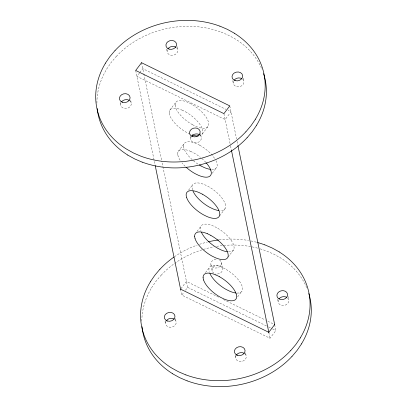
<?xml version="1.0" encoding="UTF-8"?>
<svg xmlns="http://www.w3.org/2000/svg" width="407" height="407" viewBox="0 0 407 407"><rect width="100%" height="100%" fill="white"/><g stroke="black" fill="none" stroke-linecap="round" stroke-linejoin="round"><path stroke-width="0.31" stroke-dasharray="2.04 1.53" d="M106.654 69.093L111.086 62.592L116.249 56.451M151.546 287.795L155.983 281.298L161.141 275.152M139.469 73.021L136.9 76.399L225.122 119.561L230.988 111.833L228.144 110.439M139.835 72.538L142.771 68.671L225.865 109.325M169.78 110.211L175.646 102.483M178.241 151.419L184.106 143.691M202.299 133.995L208.165 126.267M188.533 190.211L192.567 184.9M212.225 173.27L216.626 167.47M196.993 231.42L201.022 226.109M219.587 215.924L225.086 208.679M180.942 288.675L186.442 281.425L218.885 297.298M274.659 324.588L275.895 330.545L270.014 338.263L181.797 295.1L183.995 292.206M185.46 290.272L187.663 287.373L161.732 161.05M205.449 272.629L209.483 267.313M228.042 257.132L233.542 249.888M237.602 296.891L242.002 291.091M221.133 32.082L228.592 35.292L235.567 39.143A85.175 70.024 -11.6 0 1 262.077 69.663M182.041 110.088L185.45 111.757M190.038 134.117L186.63 132.448A20.121 8.349 37.2 0 1 169.699 115.14M190.501 151.297L193.91 152.966A20.121 8.349 37.2 0 1 200.417 157.321M223.438 299.527L265.552 320.131M267.831 321.245L273.524 324.033M187.663 287.373L267.928 326.643M268.483 326.918L271.912 328.591M272.466 328.866L275.895 330.545M191.315 104.029L187.907 102.361A20.121 8.349 37.2 0 0 175.137 105.159M192.496 124.72L195.904 126.389A20.121 8.349 37.2 0 0 208.72 123.631L208.257 121.342A20.121 8.349 37.2 0 0 191.321 104.06M199.776 145.233L196.367 143.569A20.121 8.349 37.2 0 0 183.593 146.362M216.692 227.65L213.283 225.982A20.121 8.349 37.2 0 0 200.473 228.739L200.936 231.034M225.152 268.859L221.744 267.19A20.121 8.349 37.2 0 0 208.928 269.948L209.391 272.237M225.173 203.754L225.646 206.054A20.121 8.349 37.2 0 1 220.055 210.663M202.391 129.07L202.864 131.364A20.121 8.349 37.2 0 1 199.461 135.816M192.475 189.825L192.002 187.525A20.121 8.349 37.2 0 1 204.828 184.783L208.236 186.442A20.121 8.349 37.2 0 1 225.127 203.734M169.694 115.135L169.22 112.841M178.149 156.344L177.681 154.05M243.188 78.18L243.798 81.156M287.958 296.291L288.69 299.857M232.718 80.611L233.328 83.588M277.615 299.313L278.225 302.289M229.767 105.886L236.553 138.873M237.062 141.366L237.83 145.101M223.901 113.614L230.433 145.36M230.56 145.981L231.456 150.336M268.793 332.316L270.029 338.273M200.57 133.577L201.302 137.144M245.584 352.874L246.194 355.85M177.091 46.668L177.701 49.644M221.372 262.398L222.593 268.345M190.1 136.009L190.832 139.576M235.114 355.306L235.724 358.282M166.621 49.099L167.231 52.076M210.902 264.83L212.123 270.777M141.55 62.724L143.717 73.306M143.849 73.926L161.604 160.424M135.684 70.452L155.098 165.044M180.576 289.158L181.797 295.1M130.728 100.478L131.217 102.859M175.498 318.584L176.109 321.561M120.136 102.315L120.747 105.291M165.028 321.016L165.639 323.992M183.547 146.317L184.015 148.616A20.121 8.349 37.2 0 0 198.474 164.443M175.086 105.113L175.559 107.407A20.121 8.349 37.2 0 0 192.531 124.73M287.601 298A5.372 4.421 -11.6 0 1 287.469 303.744A5.372 4.421 -11.6 0 1 280.657 305.036A5.372 4.421 -11.6 0 1 278.505 299.725M213.965 273.214A5.372 4.421 -11.6 0 1 214.83 265.802A5.372 4.421 -11.6 0 1 222.67 268.752A5.372 4.421 -11.6 0 1 215.858 273.921M175.02 319.704A5.372 4.421 -11.6 0 1 174.888 325.447A5.372 4.421 -11.6 0 1 168.076 326.74A5.372 4.421 -11.6 0 1 165.924 321.428M245.106 353.988A5.372 4.421 -11.6 0 1 244.973 359.737A5.372 4.421 -11.6 0 1 238.161 361.029A5.372 4.421 -11.6 0 1 236.009 355.718M161.182 275.178A85.175 70.024 -11.6 0 1 214.153 246.795M216.636 246.357A85.175 70.024 -11.6 0 1 257.692 248.173M260.098 248.85A85.175 70.024 -11.6 0 1 266.005 250.824L273.484 253.993L280.459 257.845A85.175 70.024 -11.6 0 1 307.204 288.934M141.819 321.143A85.175 70.024 -11.6 0 1 151.592 287.81M174.43 256.746A85.175 70.024 -11.6 0 1 197.161 245.126M199.537 244.307A85.175 70.024 -11.6 0 1 207.392 242.048M219.154 239.876A85.175 70.024 -11.6 0 1 248.54 240.496M251.002 240.954A85.175 70.024 -11.6 0 1 257.066 242.389M219.536 259.961A5.372 4.421 -11.6 0 1 218.961 267.201A5.372 4.421 -11.6 0 1 210.943 264.977A5.372 4.421 -11.6 0 1 216.621 259.152M236.971 293.081A20.121 8.349 37.2 0 0 242.552 288.461L242.094 286.167A20.121 8.349 37.2 0 0 225.157 268.885M228.515 251.872A20.121 8.349 37.2 0 0 234.096 247.253L233.633 244.963A20.121 8.349 37.2 0 0 216.697 227.681M211.594 169.454A20.121 8.349 37.2 0 0 217.175 164.84L216.717 162.546A20.121 8.349 37.2 0 0 215.827 160.48M199.781 145.263A20.121 8.349 37.2 0 1 214.825 158.745M201.908 158.552A20.121 8.349 37.2 0 1 205.896 162.454M185.226 166.361A20.121 8.349 37.2 0 1 181.97 162.831M180.047 160.17A20.121 8.349 37.2 0 1 178.159 156.349M177.691 154.075A20.121 8.349 37.2 0 1 190.507 151.328M185.455 111.788A20.121 8.349 37.2 0 1 202.386 129.085M169.236 112.866A20.121 8.349 37.2 0 1 182.051 110.119M116.29 56.476A85.175 70.024 -11.6 0 1 221.108 32.117M96.927 103.057A85.175 70.024 -11.6 0 1 106.7 69.109M200.213 135.287A5.372 4.421 -11.6 0 1 200.081 141.036A5.372 4.421 -11.6 0 1 193.269 142.328A5.372 4.421 -11.6 0 1 191.117 137.017M129.777 100.697A5.372 4.421 -11.6 0 1 130.215 106.502A5.372 4.421 -11.6 0 1 123.331 108.104A5.372 4.421 -11.6 0 1 121.032 102.727M176.613 47.787A5.372 4.421 -11.6 0 1 176.48 53.531A5.372 4.421 -11.6 0 1 169.668 54.823A5.372 4.421 -11.6 0 1 167.516 49.512M242.709 79.299A5.372 4.421 -11.6 0 1 242.577 85.043A5.372 4.421 -11.6 0 1 235.765 86.335A5.372 4.421 -11.6 0 1 233.613 81.024"/><path stroke-width="0.61" d="M105.433 63.146L109.865 56.644L115.028 50.504M255.454 119.205L251.017 125.702L245.859 131.848M256.675 125.153L252.238 131.649L247.08 137.795M150.325 281.848L154.762 275.351L159.92 269.205M300.346 337.907L295.914 344.408L290.751 350.549M301.567 343.854L297.135 350.356L291.972 356.496M274.659 324.588L268.793 332.316L180.576 289.158M219.912 26.134L227.371 29.345L234.346 33.196M142.196 162.164L134.737 158.954L127.762 155.103M264.804 244.836L272.263 248.046L279.238 251.897M185.867 374.918L178.408 371.708L171.433 367.857A85.175 70.024 -11.6 0 1 150.371 281.868M187.088 380.866L179.629 377.655L172.654 373.804M207.417 233.71L210.826 235.378M215.878 274.918L219.287 276.587M200.956 165.929L204.365 167.598A20.121 8.349 37.2 0 0 210.338 169.348M202.371 194.17L198.957 192.506A20.121 8.349 37.2 0 0 186.147 195.258L186.61 197.553M210.851 170.274L211.319 172.573A20.121 8.349 37.2 0 1 198.499 175.315L195.09 173.657A20.121 8.349 37.2 0 1 186.141 167.221M236.228 293.9L236.696 296.194A20.121 8.349 37.2 0 1 223.875 298.942L220.467 297.278A20.121 8.349 37.2 0 1 203.571 279.991M195.07 238.761L194.597 236.462M203.525 279.965L203.052 277.671M237.958 145.721L274.745 324.944M231.456 150.336L268.879 332.672M155.225 165.664L180.647 289.504M279.009 298.896A5.377 4.421 -11.6 0 1 286.859 297.42M166.148 321.011A5.372 4.421 -11.6 0 1 174.267 319.119M236.233 355.296A5.372 4.421 -11.6 0 1 244.353 353.408M172.685 373.768A85.175 70.024 -11.6 0 1 142.068 326.679M291.931 356.471A85.175 70.024 -11.6 0 1 187.108 380.825M308.821 293.569A85.175 70.024 -11.6 0 1 301.521 343.839M159.961 269.231A85.175 70.024 -11.6 0 1 173.921 257.102M208.618 241.753A85.175 70.024 -11.6 0 1 218.528 239.952M257.672 242.557A85.175 70.024 -11.6 0 1 264.784 244.877M290.71 350.524A85.175 70.024 -11.6 0 1 185.892 374.883M279.207 251.933A85.175 70.024 -11.6 0 1 300.3 337.891M235.714 292.969A20.121 8.349 37.2 0 1 229.741 291.214L226.333 289.55A20.121 8.349 37.2 0 1 209.885 273.484M203.103 277.716A20.121 8.349 37.2 0 1 215.919 274.964M219.292 276.618A20.121 8.349 37.2 0 1 236.223 293.915M227.254 251.76A20.121 8.349 37.2 0 1 221.281 250.005L217.872 248.341A20.121 8.349 37.2 0 1 201.424 232.275M195.111 238.782A20.121 8.349 37.2 0 0 212.042 256.084L215.415 257.738A20.121 8.349 37.2 0 0 228.23 254.986L227.767 252.691A20.121 8.349 37.2 0 0 210.831 235.409M194.648 236.508A20.121 8.349 37.2 0 1 207.458 233.76M218.793 210.551A20.121 8.349 37.2 0 1 212.82 208.796L209.417 207.138A20.121 8.349 37.2 0 1 192.964 191.066M186.655 197.573A20.121 8.349 37.2 0 0 203.586 214.876L206.96 216.534A20.121 8.349 37.2 0 0 219.77 213.777L219.307 211.482A20.121 8.349 37.2 0 0 202.376 194.2M200.992 165.939A20.121 8.349 37.2 0 1 199.303 164.957M206.288 162.922A20.121 8.349 37.2 0 1 210.846 170.294M198.423 135.958A20.121 8.349 37.2 0 1 192.175 134.931M127.793 155.067A85.175 70.024 -11.6 0 1 97.232 108.588M247.039 137.77A85.175 70.024 -11.6 0 1 142.216 162.123M263.563 73.698A85.175 70.024 -11.6 0 1 256.629 125.132M115.069 50.529A85.175 70.024 -11.6 0 1 219.892 26.175M105.479 63.161A85.175 70.024 -11.6 0 0 126.572 149.12L133.516 153.007L140.975 156.217A85.175 70.024 -11.6 0 0 245.818 131.822M234.315 33.232A85.175 70.024 -11.6 0 1 255.408 119.19M191.616 136.187A5.377 4.421 -11.6 0 1 199.466 134.707M121.53 101.898A5.377 4.421 -11.6 0 1 129.38 100.417M168.015 48.682A5.377 4.421 -11.6 0 1 175.865 47.207M234.117 80.194A5.377 4.421 -11.6 0 1 241.967 78.719M141.55 62.724L135.684 70.452L223.916 113.624L229.782 105.891L141.55 62.724M237.556 355.316A5.372 4.421 -11.6 0 0 245.05 350.32A5.372 4.421 -11.6 0 0 236.615 347.71A5.372 4.421 -11.6 0 0 237.556 355.316M167.47 321.026A5.372 4.421 -11.6 0 0 174.964 316.03A5.372 4.421 -11.6 0 0 166.529 313.421A5.372 4.421 -11.6 0 0 167.47 321.026M286.355 297.685A5.372 4.421 -11.6 0 0 285.195 291.229A5.367 4.416 -11.6 0 0 277.798 292.954A5.372 4.421 -11.6 0 0 279.283 299.018A5.367 4.416 -11.6 0 0 286.355 297.685M192.659 136.61A5.372 4.421 -11.6 0 0 200.158 131.614A5.372 4.421 -11.6 0 0 191.722 129.009A5.372 4.421 -11.6 0 0 192.659 136.61M122.573 102.325A5.372 4.421 -11.6 0 0 130.072 97.329A5.372 4.421 -11.6 0 0 121.632 94.719A5.372 4.421 -11.6 0 0 122.573 102.325M169.058 49.11A5.372 4.421 -11.6 0 0 176.557 44.114A5.372 4.421 -11.6 0 0 168.122 41.504A5.372 4.421 -11.6 0 0 169.058 49.11M235.16 80.622A5.372 4.421 -11.6 0 0 242.653 75.626A5.372 4.421 -11.6 0 0 234.218 73.016A5.372 4.421 -11.6 0 0 235.16 80.622"/></g></svg>
